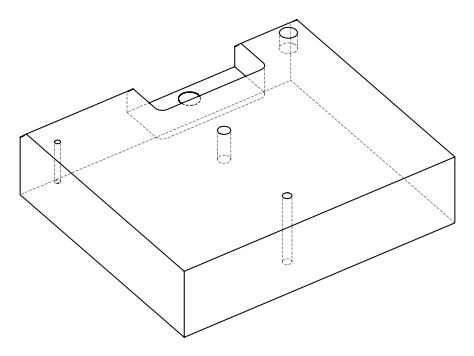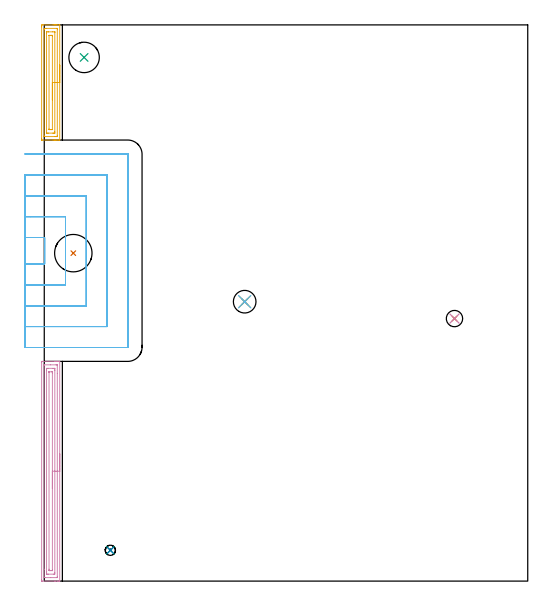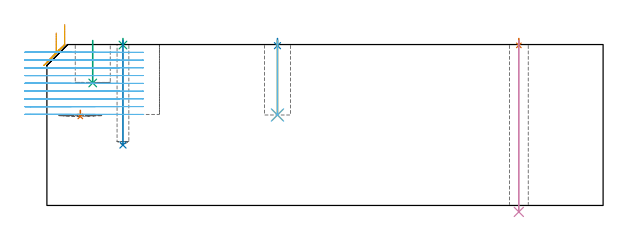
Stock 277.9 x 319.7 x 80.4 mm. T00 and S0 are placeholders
(PLAN: 12 operations, 8 tool changes, 29.4 min)
(1 SPOT_DRILL | STEP1HOLE | NXT0321_9005460120000 | 0.03 min | 2 mm3)
(2 SPOT_DRILL_1 | STEP1POCKET | NXT0321_9005460120000 | 0.03 min | 0 mm3)
(3 SPOT_DRILL_2 | STEP1POCKET_2 | NXT0321_9005460120000 | 0.03 min | 7 mm3)
(4 DRILL_THROUGH_HOLE_INTO_CENTER | STEP1HOLE | NXT0301_065 | 0.34 min | 5553 mm3)
(5 DRILL_BLIND_HOLE_INTO_CENTER | STEP1POCKET | NXT0301_056 | 0.15 min | 1929 mm3)
(6 DRILL_TO_ENLARGE_BLIND_HOLE | STEP1POCKET | UGT0301_374 | 0.15 min | 2733 mm3)
(7 INDEXABLE_INSERT_DRILL_BLIND_HOLE_FROM_SOLID | STEP1POCKET_1 | NXT0302_014 | 0.02 min | 12931 mm3)
(8 DRILL_BLIND_HOLE_INTO_CENTER_1 | STEP1POCKET_2 | UGT0301_182 | 0.21 min | 1328 mm3)
(9 INDEXABLE_INSERT_DRILL_BLIND_HOLE_FROM_SOLID_1 | STEP1POCKET_3 | NXT0302_006 | 0.09 min | 4563 mm3)
(10 AREA_MILL | FG_CHAMFER_SURFACE | UGT0205_001 | 4.28 min | 7154 mm3)
(11 AREA_MILL_1 | FG_CHAMFER_SURFACE_1 | UGT0205_001 | 2.35 min | 3905 mm3)
(12 MILL_SLOT | SLOT_PARTIAL_RECTANGULAR | NXT0201_012 | Follow Part, ap 4, ae 75% | 21.72 min | 235188 mm3)
(TOOL NXT0321_9005460120000 | NC Spot Drill, 142deg, 12mm, Carbide, Uncoated | D12 PA142 FL30 Z2)
(TOOL NXT0301_065 | Carbide Drill 9.4mm [860.1-0940-075A1-MM 2214] | D9.4 PA140 FL98 Z2)
(TOOL NXT0301_056 | Carbide Drill 8.5mm [860.1-0850-026A1-MM 2214] | D8.5 PA140 FL47 Z2)
(TOOL UGT0301_374 | Twist Drill Flat Bottom 13 mm | D13 PA180 FL101 Z2)
(TOOL NXT0302_014 | Index. Insert Drill 21.5mm [880-D2150L25-03] | D21.5 PA176 FL65 Z2)
(TOOL UGT0301_182 | Twist Drill 5.9 mm | D5.9 PA118 FL55 Z2)
(TOOL NXT0302_006 | Index. Insert Drill 17.5mm [880-D1750L25-05] | D17.5 PA176 FL88 Z2)
(TOOL UGT0205_001 | Chamfer Mill 20 x 3 x 45 deg. | D20 FL50 Z2)
(TOOL NXT0201_012 | ENDMILL 16mm [2P460-1600-NA 1630] | D16 FL38 Z6)
(OP 1 SPOT_DRILL)
G17 G21 G94 G90
T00 M6
G54
G17 G0 G90 X235.8 Y150.9 S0 M3
G43 Z90.4 H0
G94 G81 G98 Z79.987 F250. R83.4
G80
M5
M2
(OP 2 SPOT_DRILL_1)
G17 G21 G94 G90
T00 M6
G54
G17 G0 G90 X115.2 Y160.6 S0 M3
G43 Z90.4 H0
G94 G81 G98 Z79.836 F250. R83.4
G80
M5
M2
(OP 3 SPOT_DRILL_2)
G17 G21 G94 G90
T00 M6
G54
G17 G0 G90 X38. Y17.7 S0 M3
G43 Z90.4 H0
G94 G81 G98 Z80.146 F250. R83.4
G80
M5
M2
(OP 4 DRILL_THROUGH_HOLE_INTO_CENTER)
G17 G21 G94 G90
T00 M6
G54
G17 G0 G90 X235.8 Y150.9 S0 M3
G43 Z90.4 H1
G94 G73 G98 Z-3.211 F250. Q9.29 R82.4
G80
M5
M2
(OP 5 DRILL_BLIND_HOLE_INTO_CENTER)
G17 G21 G94 G90
T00 M6
G54
G17 G0 G90 X115.2 Y160.6 S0 M3
G43 Z90.4 H1
G94 G81 G98 Z45.2 F250. R82.4
G80
M5
M2
(OP 6 DRILL_TO_ENLARGE_BLIND_HOLE)
G17 G21 G94 G90
T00 M6
G54
G17 G0 G90 X115.2 Y160.6 S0 M3
G43 Z90.4 H0
G94 G73 G98 Z45.2 F250. Q11.733 R82.4
G80
M5
M2
(OP 7 INDEXABLE_INSERT_DRILL_BLIND_HOLE_FROM_SOLID)
G17 G21 G94 G90
T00 M6
G54
G17 G0 G90 X16.7 Y188.5 S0 M3
G43 Z90.4 H1
G94 G81 G98 Z44.5 F250. R47.5
G80
M5
M2
(OP 8 DRILL_BLIND_HOLE_INTO_CENTER_1)
G17 G21 G94 G90
T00 M6
G54
G17 G0 G90 X38. Y17.7 S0 M3
G43 Z90.4 H0
G94 G81 G98 Z30.2 F250. R82.4
G80
M5
M2
(OP 9 INDEXABLE_INSERT_DRILL_BLIND_HOLE_FROM_SOLID_1)
G17 G21 G94 G90
T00 M6
G54
G17 G0 G90 X22.9 Y301. S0 M3
G43 Z90.4 H1
G94 G81 G98 Z61.2 F250. R82.4
G80
M5
M2
(OP 10 AREA_MILL)
G17 G21 G94 G90
T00 M6
G54
G17 G0 G90 X8.9 Y73.15 S1061 M3
G43 Z90.4 H0
G94 G1 Y73.112 Z89.528 F250.
Y72.998 Z88.663
Y72.809 Z87.812
Y72.547 Z86.98
Y72.213 Z86.174
Y71.81 Z85.4
Y71.341 Z84.664
Y70.81 Z83.972
Y70.221 Z83.329
Y69.578 Z82.74
Y68.886 Z82.208
Y68.15 Z81.74
Y67.376 Z81.337
Y66.57 Z81.003
Y65.738 Z80.741
Y64.886 Z80.552
Y64.022 Z80.438
Y63.15 Z80.4
Y0.171
X8.898 Y0.01 Z80.389
X8.757 Y0.003 Z80.249
X8.609 Y0. Z80.109
X8.314 Z79.814
X7.644 Z79.138
X6.432 Z77.929
X5.891 Z77.385
X-1.12 Z70.377
X-1.393 Y0.003 Z70.104
X-1.492 Y0.01 Z70.006
X-1.499 Y0.111 Z69.999
X-1.5 Y0.618 Z70.
X-1.499 Y125.682 Z70.001
X-1.496 Y126.066 Z70.002
X-1.493 Y126.29 Z70.005
X-1.12 Y126.295 Z70.377
X-0.514 Y126.3 Z70.983
X5.891 Z77.385
X6.432 Z77.929
X6.767 Z78.263
X7.308 Z78.804
X7.644 Z79.138
X8.314 Z79.814
X8.609 Z80.109
X8.757 Y126.297 Z80.249
X8.898 Y126.29 Z80.389
X8.9 Y126.129 Z80.4
Y63.15
X7.486 Z78.986
X7.485 Y2.404 Z78.985
X7.481 Y2.039 Z78.981
X7.479 Y2.021 Z78.979
X7.47 Y2.01 Z78.97
X7.402 Y2.005 Z78.902
X7.296 Y2.001 Z78.796
X3.7 Y2. Z75.2
X0.633 Z72.133
X0.153 Z71.653
X-0.022 Y2.003 Z71.478
X-0.053 Y2.006 Z71.447
X-0.079 Y2.012 Z71.421
X-0.081 Y2.052 Z71.419
X-0.085 Y2.242 Z71.415
X-0.086 Y6.822 Z71.414
X-0.085 Y123.896 Z71.415
X-0.081 Y124.261 Z71.419
X-0.079 Y124.279 Z71.421
X-0.07 Y124.29 Z71.43
X-0.002 Y124.295 Z71.498
X0.104 Y124.299 Z71.604
X0.236 Y124.3 Z71.736
X3.502 Z75.002
X6.767 Z78.267
X7.247 Z78.747
X7.422 Y124.297 Z78.922
X7.453 Y124.294 Z78.953
X7.479 Y124.288 Z78.979
X7.481 Y124.248 Z78.981
X7.485 Y124.058 Z78.985
X7.486 Y119.413 Z78.986
Y63.15
X6.072 Z77.572
X6.071 Y4.901 Z77.571
X6.066 Y4.191 Z77.566
X6.065 Y4.014 Z77.565
X5.891 Y4.01 Z77.391
X5.201 Y4.001 Z76.701
X2.386 Y4. Z73.886
X1.694 Y4.002 Z73.194
X1.509 Y4.008 Z73.009
X1.335 Y4.016 Z72.835
X1.332 Y4.191 Z72.832
X1.33 Y4.373 Z72.83
X1.329 Y5.084 Z72.829
X1.328 Y5.268 Z72.828
X1.329 Y121.399 Z72.829
X1.334 Y122.109 Z72.834
X1.335 Y122.286 Z72.835
X1.509 Y122.29 Z73.009
X2.199 Y122.299 Z73.699
X5.015 Y122.3 Z76.515
X5.706 Y122.298 Z77.206
X5.891 Y122.291 Z77.391
X6.065 Y122.284 Z77.565
X6.068 Y122.109 Z77.568
X6.07 Y121.927 Z77.57
X6.071 Y121.216 Z77.571
X6.072 Y121.032 Z77.572
Y63.15
X4.657 Z76.157
Y6.342
X4.656 Y6.165 Z76.156
X4.652 Y6.025 Z76.152
X4.65 Y6.011 Z76.15
X4.644 Y6.007 Z76.144
X4.619 Y6.003 Z76.119
X4.565 Y6.001 Z76.065
X3.24 Y6. Z74.74
X2.838 Y6.01 Z74.338
X2.749 Y6.015 Z74.249
X2.746 Y6.076 Z74.246
X2.745 Y6.14 Z74.245
X2.743 Y6.506 Z74.243
Y6.871
Y119.958
X2.744 Y120.135 Z74.244
X2.748 Y120.275 Z74.248
X2.75 Y120.289 Z74.25
X2.756 Y120.293 Z74.256
X2.781 Y120.297 Z74.281
X2.835 Y120.299 Z74.335
X4.161 Y120.3 Z75.661
X4.562 Y120.29 Z76.062
X4.651 Y120.284 Z76.151
X4.654 Y120.224 Z76.154
X4.655 Y120.16 Z76.155
X4.657 Y119.794 Z76.157
Y119.429
Y63.15
Y62.278 Z76.195
Y61.413 Z76.309
Y60.562 Z76.498
Y59.73 Z76.76
Y58.924 Z77.094
Y58.15 Z77.497
Y57.414 Z77.966
Y56.722 Z78.497
Y56.079 Z79.086
Y55.49 Z79.729
Y54.958 Z80.422
Y54.49 Z81.157
Y54.087 Z81.931
Y53.753 Z82.737
Y53.491 Z83.569
Y53.302 Z84.421
Y53.188 Z85.286
Y53.15 Z86.157
G0 Z90.4
M5
M2
(OP 11 AREA_MILL_1)
G17 G21 G94 G90
T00 M6
G54
G17 G0 G90 X8.9 Y296.6 S1061 M3
G43 Z90.4 H0
G94 G1 Y296.562 Z89.528 F250.
Y296.448 Z88.663
Y296.259 Z87.812
Y295.997 Z86.98
Y295.663 Z86.174
Y295.26 Z85.4
Y294.792 Z84.664
Y294.26 Z83.972
Y293.671 Z83.329
Y293.028 Z82.74
Y292.336 Z82.208
Y291.6 Z81.74
Y290.826 Z81.337
Y290.02 Z81.003
Y289.188 Z80.741
Y288.336 Z80.552
Y287.472 Z80.438
Y286.6 Z80.4
Y253.638
X8.898 Y253.51 Z80.389
X8.785 Y253.503 Z80.277
X8.665 Y253.5 Z80.164
X7.978 Z79.477
X7.31 Z78.809
X6.767 Z78.263
X6.496 Z77.993
X5.891 Z77.388
X5.62 Z77.117
X5.015 Z76.509
X-1.12 Z70.377
X-1.427 Y253.504 Z70.07
X-1.492 Y253.51 Z70.005
X-1.499 Y253.577 Z69.999
X-1.5 Y254.083 Z70.
Y318.612
X-1.499 Y319.117 Z70.001
X-1.495 Y319.498 Z70.003
X-1.492 Y319.69 Z70.005
X-1.12 Y319.694 Z70.377
X-0.546 Y319.7 Z70.951
X5.015 Z76.509
X5.62 Z77.117
X5.891 Z77.388
X6.496 Z77.993
X6.767 Z78.263
X7.31 Z78.809
X8.665 Z80.164
X8.785 Y319.697 Z80.277
X8.898 Y319.69 Z80.389
X8.9 Y319.562 Z80.4
Y286.6
X7.486 Z78.986
X7.485 Y256.026 Z78.985
X7.484 Y255.865 Z78.984
X7.478 Y255.51 Z78.978
X7.125 Y255.502 Z78.625
X6.767 Y255.5 Z78.267
X6.25 Z77.75
X-0.027 Y255.501 Z71.473
X-0.05 Y255.504 Z71.45
X-0.07 Y255.509 Z71.43
X-0.079 Y255.534 Z71.421
X-0.084 Y255.703 Z71.416
X-0.085 Y255.865 Z71.415
Y317.174
X-0.084 Y317.335 Z71.416
X-0.078 Y317.69 Z71.422
X0.275 Y317.698 Z71.775
X0.633 Y317.7 Z72.133
X1.15 Z72.65
X7.427 Y317.699 Z78.927
X7.45 Y317.696 Z78.95
X7.47 Y317.691 Z78.97
X7.479 Y317.666 Z78.979
X7.484 Y317.497 Z78.984
X7.485 Y317.335 Z78.985
X7.486 Y286.6 Z78.986
X6.072 Z77.572
X6.071 Y258.354 Z77.571
X6.069 Y257.647 Z77.569
X6.067 Y257.556 Z77.567
X6.065 Y257.518 Z77.565
X6.027 Y257.508 Z77.527
X5.891 Y257.505 Z77.391
X5.159 Y257.5 Z76.659
X5.015 Z76.515
X2.53 Z74.03
X1.653 Y257.501 Z73.153
X1.509 Y257.504 Z73.009
X1.365 Y257.51 Z72.865
X1.335 Y257.513 Z72.835
X1.333 Y257.537 Z72.833
X1.33 Y257.586 Z72.83
X1.329 Y257.647 Z72.829
X1.328 Y257.83 Z72.828
X1.329 Y314.846 Z72.829
X1.331 Y315.553 Z72.831
X1.333 Y315.644 Z72.833
X1.335 Y315.683 Z72.835
X1.373 Y315.692 Z72.873
X1.509 Y315.695 Z73.009
X2.241 Y315.7 Z73.741
X2.385 Z73.885
X4.87 Z76.37
X5.747 Y315.699 Z77.247
X5.891 Y315.696 Z77.391
X6.035 Y315.69 Z77.535
X6.065 Y315.687 Z77.565
X6.067 Y315.663 Z77.567
X6.07 Y315.614 Z77.57
X6.071 Y315.553 Z77.571
Y315.37
X6.072 Y286.6 Z77.572
X4.657 Z76.157
Y259.616
X4.655 Y259.552 Z76.155
X4.652 Y259.517 Z76.152
X4.649 Y259.51 Z76.149
X4.641 Y259.507 Z76.141
X4.541 Y259.503 Z76.041
X4.138 Y259.5 Z75.638
X4.068 Z75.568
X3.262 Z74.762
X3.191 Z74.691
X2.858 Y259.507 Z74.358
X2.775 Y259.51 Z74.275
X2.749 Y259.518 Z74.249
X2.747 Y259.543 Z74.247
X2.745 Y259.613 Z74.245
X2.743 Y259.956 Z74.243
Y313.584
X2.745 Y313.648 Z74.245
X2.748 Y313.683 Z74.248
X2.751 Y313.69 Z74.251
X2.759 Y313.693 Z74.259
X2.859 Y313.697 Z74.359
X3.262 Y313.7 Z74.762
X3.332 Z74.832
X4.138 Z75.638
X4.209 Z75.709
X4.542 Y313.693 Z76.042
X4.625 Y313.69 Z76.125
X4.651 Y313.682 Z76.151
X4.653 Y313.656 Z76.153
X4.655 Y313.587 Z76.155
X4.657 Y313.244 Z76.157
Y286.6
Y285.728 Z76.195
Y284.864 Z76.309
Y284.012 Z76.498
Y283.18 Z76.76
Y282.374 Z77.094
Y281.6 Z77.497
Y280.864 Z77.966
Y280.172 Z78.497
Y279.529 Z79.086
Y278.94 Z79.729
Y278.408 Z80.422
Y277.94 Z81.157
Y277.537 Z81.931
Y277.203 Z82.737
Y276.941 Z83.569
Y276.752 Z84.421
Y276.638 Z85.286
Y276.6 Z86.157
G0 Z90.4
M5
M2
(OP 12 MILL_SLOT)
G17 G21 G94 G90
T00 M6
G54
G17 G0 G90 X-11. Y182.3 S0 M3
G43 Z90.4 H1
Z76.522
G94 G1 X-8. F250.
X0.2 F500.
Y197.5
X-8.
X-11. F250.
Y170.3
X-8.
X12.2 F500.
Y209.5
X-8.
X-11. F250.
Y158.3
X-8.
X24.2 F500.
Y221.5
X-8.
X-11. F250.
Y146.3
X-8.
X36.2 F500.
Y233.5
X-8.
X-11. F250.
Y134.3
X-8.
X48. F500.
G3 X48.2 Y134.5 R0.2
G1 Y245.3
G3 X48. Y245.5 R0.2
G1 X-8.
X-11. F250.
G0 Y182.3 Z72.644
G1 X-8.
X0.2 F500.
Y197.5
X-8.
X-11. F250.
Y170.3
X-8.
X12.2 F500.
Y209.5
X-8.
X-11. F250.
Y158.3
X-8.
X24.2 F500.
Y221.5
X-8.
X-11. F250.
Y146.3
X-8.
X36.2 F500.
Y233.5
X-8.
X-11. F250.
Y134.3
X-8.
X48. F500.
G3 X48.2 Y134.5 R0.2
G1 Y245.3
G3 X48. Y245.5 R0.2
G1 X-8.
X-11. F250.
G0 Y182.3 Z68.767
G1 X-8.
X0.2 F500.
Y197.5
X-8.
X-11. F250.
Y170.3
X-8.
X12.2 F500.
Y209.5
X-8.
X-11. F250.
Y158.3
X-8.
X24.2 F500.
Y221.5
X-8.
X-11. F250.
Y146.3
X-8.
X36.2 F500.
Y233.5
X-8.
X-11. F250.
Y134.3
X-8.
X48. F500.
G3 X48.2 Y134.5 R0.2
G1 Y245.3
G3 X48. Y245.5 R0.2
G1 X-8.
X-11. F250.
G0 Y182.3 Z64.889
G1 X-8.
X0.2 F500.
Y197.5
X-8.
X-11. F250.
Y170.3
X-8.
X12.2 F500.
Y209.5
X-8.
X-11. F250.
Y158.3
X-8.
X24.2 F500.
Y221.5
X-8.
X-11. F250.
Y146.3
X-8.
X36.2 F500.
Y233.5
X-8.
X-11. F250.
Y134.3
X-8.
X48. F500.
G3 X48.2 Y134.5 R0.2
G1 Y245.3
G3 X48. Y245.5 R0.2
G1 X-8.
X-11. F250.
G0 Y182.3 Z61.011
G1 X-8.
X0.2 F500.
Y197.5
X-8.
X-11. F250.
Y170.3
X-8.
X12.2 F500.
Y209.5
X-8.
X-11. F250.
Y158.3
X-8.
X24.2 F500.
Y221.5
X-8.
X-11. F250.
Y146.3
X-8.
X36.2 F500.
Y233.5
X-8.
X-11. F250.
Y134.3
X-8.
X48. F500.
G3 X48.2 Y134.5 R0.2
G1 Y245.3
G3 X48. Y245.5 R0.2
G1 X-8.
X-11. F250.
G0 Y182.3 Z57.133
G1 X-8.
X0.2 F500.
Y197.5
X-8.
X-11. F250.
Y170.3
X-8.
X12.2 F500.
Y209.5
X-8.
X-11. F250.
Y158.3
X-8.
X24.2 F500.
Y221.5
X-8.
X-11. F250.
Y146.3
X-8.
X36.2 F500.
Y233.5
X-8.
X-11. F250.
Y134.3
X-8.
X48. F500.
G3 X48.2 Y134.5 R0.2
G1 Y245.3
G3 X48. Y245.5 R0.2
G1 X-8.
X-11. F250.
G0 Y182.3 Z53.256
G1 X-8.
X0.2 F500.
Y197.5
X-8.
X-11. F250.
Y170.3
X-8.
X12.2 F500.
Y209.5
X-8.
X-11. F250.
Y158.3
X-8.
X24.2 F500.
Y221.5
X-8.
X-11. F250.
Y146.3
X-8.
X36.2 F500.
Y233.5
X-8.
X-11. F250.
Y134.3
X-8.
X48. F500.
G3 X48.2 Y134.5 R0.2
G1 Y245.3
G3 X48. Y245.5 R0.2
G1 X-8.
X-11. F250.
G0 Y182.3 Z49.378
G1 X-8.
X0.2 F500.
Y197.5
X-8.
X-11. F250.
Y170.3
X-8.
X12.2 F500.
Y209.5
X-8.
X-11. F250.
Y158.3
X-8.
X24.2 F500.
Y221.5
X-8.
X-11. F250.
Y146.3
X-8.
X36.2 F500.
Y233.5
X-8.
X-11. F250.
Y134.3
X-8.
X48. F500.
G3 X48.2 Y134.5 R0.2
G1 Y245.3
G3 X48. Y245.5 R0.2
G1 X-8.
X-11. F250.
G0 Y182.3 Z45.5
G1 X-8.
X0.2 F500.
Y197.5
X-8.
X-11. F250.
Y170.3
X-8.
X12.2 F500.
Y209.5
X-8.
X-11. F250.
Y158.3
X-8.
X24.2 F500.
Y221.5
X-8.
X-11. F250.
Y146.3
X-8.
X36.2 F500.
Y233.5
X-8.
X-11. F250.
Y134.3
X-8.
X48. F500.
G3 X48.2 Y134.5 R0.2
G1 Y245.3
G3 X48. Y245.5 R0.2
G1 X-8.
X-11. F250.
G0 Z90.4
M5
M2
